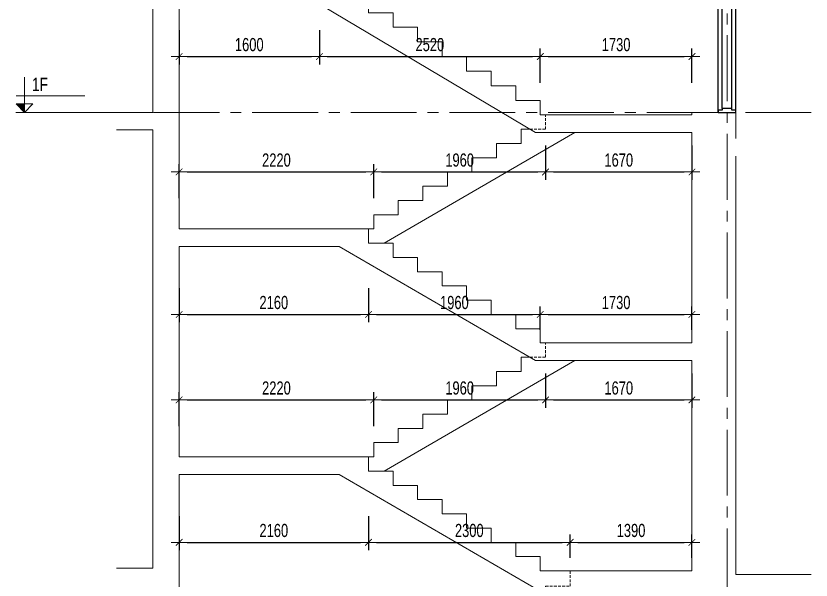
# Model space of a CAD drawing. Header units: millimetres. Extents: x -179076 to 254975, y -18667 to 296191.
# Drawn here: x 61152 to 70223, y 237908 to 244343 of the extents above; entities that cross this region are included whole.
import ezdxf

# ---------------------------------------------------------------- set-up
doc = ezdxf.new("R2010")
doc.units = ezdxf.units.MM
doc.linetypes.add('CENTER2', pattern=[1.125, 0.75, -0.125, 0.125, -0.125])
doc.linetypes.add('HIDDEN2', pattern=[4.7625, 3.175, -1.5875])
doc.layers.get('Defpoints').update_dxf_attribs({"color": 151, "lineweight": 9})
doc.layers.add('A-DOOR', color=4, linetype='Continuous')
doc.layers.add('DOOR', color=4, linetype='Continuous')
for name, color, linetype, lineweight in [('NDC_S_ANNO', 7, 'Continuous', 20), ('NDC_S_AXIS', 5, 'CENTER2', 13), ('NDC_S_CONTINUOUS', 3, 'Continuous', 20), ('NDC_S_DIM', 1, 'Continuous', 15), ('NDC_S_HIDDEN', 8, 'HIDDEN2', 13), ('NDC_S_SLAB', 2, 'Continuous', 20), ('NDC_S_TEXT SYMBOL', 7, 'Continuous', 20), ('NDC_S_VN TEXT', 7, 'Continuous', 20)]:
    doc.layers.add(name, color=color, linetype=linetype, lineweight=lineweight)
doc.styles.add('NDC_ANNO', font='', dxfattribs={"width": 0.8})
doc.styles.add('NDC_DIM', font='', dxfattribs={"width": 0.75})
doc.styles.get('NDC_ANNO').set_extended_font_data('Dotum')
doc.styles.get('NDC_DIM').set_extended_font_data('Dotum')
doc.dimstyles.new('NDC_dim_60', dxfattribs={"dimscale": 60, "dimtxt": 2.5, "dimasz": 1.5, "dimexe": 1.5, "dimexo": 2.5, "dimgap": 1, "dimtad": 1, "dimdec": 0, "dimzin": 0, "dimdsep": 46, "dimtxsty": 'NDC_DIM', "dimblk": 'DIMMARK', "dimcen": 0.09, "dimdle": 1.2, "dimclrd": 1, "dimclre": 1, "dimclrt": 3, "dimadec": 0, "dimazin": 0, "dimtfac": 1, "dimtdec": 0, "dimtix": 1, "dimtofl": 0, "dimtmove": 0, "dimatfit": 3, "dimfxl": 5, "dimfxlon": 1, "dimtolj": 1, "dimtzin": 0, "dimarcsym": 0})

# ---------------------------------------------------------------- blocks, each defined once
blk = doc.blocks.new('X-SECTION-2$0$X-SEC-DOO2')
at = {"layer": 'A-DOOR'}
for p, q in [((41975.6, 101971.9), (41975.6, 104171.9)), ((42175.6, 101971.9), (42175.6, 104171.9)), ((42020.6, 102016.9), (42020.6, 104126.9)), ((42130.6, 102016.9), (42130.6, 104126.9))]:
    blk.add_line(p, q, dxfattribs=at)
for points in [[(41975.6, 104171.9), (41975.6, 104146.9), (42020.6, 104146.9), (42020.6, 104126.9), (42130.6, 104126.9), (42130.6, 104146.9), (42175.6, 104146.9), (42175.6, 104171.9)], [(41975.6, 101971.9), (41975.6, 101996.9), (42020.6, 101996.9), (42020.6, 102016.9), (42130.6, 102016.9), (42130.6, 101996.9), (42175.6, 101996.9), (42175.6, 101971.9)]]:
    blk.add_lwpolyline(points, close=True, dxfattribs=at)
at = {"layer": 'Defpoints'}
blk.add_line((41975.6, 104191.9), (42175.6, 104191.9), dxfattribs=at)
blk = doc.blocks.new('kata_block_CT')
at = {"layer": 'NDC_S_ANNO'}
blk.add_hatch(color=3, dxfattribs=at).paths.add_polyline_path([(0, 1.6), (-1.61, 1.6), (0, 0)])
at = {"layer": 'NDC_S_ANNO', "ltscale": 50}
h = blk.add_hatch(dxfattribs=at)
h.set_pattern_fill('ANSI31', color=256, scale=1.406, style=0)
h.paths.add_polyline_path([(0, 1.6), (0, 0), (1.61, 1.6)])
for p, q in [((-1.59, 3.14), (11.47, 3.14)), ((11.56, 0), (-1.64, 0))]:
    blk.add_line(p, q, dxfattribs=at)
for points in [[(0, 6.69), (0, 0)], [(0, 0), (-1.61, 1.6), (0, 1.6)], [(0, 0), (1.61, 1.6), (0, 1.6)]]:
    blk.add_lwpolyline(points, dxfattribs=at)
at = {"layer": 'NDC_S_ANNO', "color": 8, "ltscale": 50}
blk.add_lwpolyline([(0, 0), (-1.61, 1.6), (0, 1.6)], dxfattribs=at)
at = {"layer": 'NDC_S_TEXT SYMBOL', "color": 3, "style": 'NDC_ANNO', "width": 0.8}
blk.add_attdef('CT', (1.41, 4.07), '', height=2.5, dxfattribs=at)
blk = doc.blocks.new('DIMMARK')
at = {"layer": 'NDC_S_DIM', "color": 1}
blk.add_line((-1.5, 0), (1, 0), dxfattribs=at)
at = {"layer": 'NDC_S_DIM', "color": 2, "const_width": 0.1}
blk.add_lwpolyline([(-0.42, -0.42), (0.42, 0.42)], dxfattribs=at)
blk = doc.blocks.new('*D917')
at = {"layer": 'Defpoints', "color": 0, "transparency": 16777216}
for p in [(63014.3, 239313.5), (65174.3, 239313.5), (65174.3, 238338.5)]:
    blk.add_point(p, dxfattribs=at)
at = {"layer": 'NDC_S_DIM', "color": 1, "lineweight": -2, "transparency": 16777216}
for p, q in [((63014.3, 238638.5), (63014.3, 238248.5)), ((65174.3, 238638.5), (65174.3, 238248.5)), ((63104.3, 238338.5), (65084.3, 238338.5))]:
    blk.add_line(p, q, dxfattribs=at)
at = {"layer": 'NDC_S_DIM', "color": 1, "lineweight": -2, "transparency": 16777216, "xscale": 90, "yscale": 90, "zscale": 90, "rotation": 180}
blk.add_blockref('DIMMARK', (63014.3, 238338.5), dxfattribs=at)
at = {"layer": 'NDC_S_DIM', "color": 1, "lineweight": -2, "transparency": 16777216, "xscale": 90, "yscale": 90, "zscale": 90}
blk.add_blockref('DIMMARK', (65174.3, 238338.5), dxfattribs=at)
at = {"layer": 'NDC_S_DIM', "color": 3, "transparency": 16777216, "insert": (64094.3, 238473.6), "char_height": 150, "attachment_point": 5, "style": 'NDC_DIM'}
blk.add_mtext('\\A1;2160', dxfattribs=at)
blk = doc.blocks.new('*D918')
at = {"layer": 'Defpoints', "color": 0, "transparency": 16777216}
for p in [(65174.3, 239313.5), (67474.3, 238338.5), (67474.3, 238013.5)]:
    blk.add_point(p, dxfattribs=at)
at = {"layer": 'NDC_S_DIM', "color": 1, "lineweight": -2, "transparency": 16777216}
for p, q in [((65174.3, 238638.5), (65174.3, 238248.5)), ((67474.3, 238163.5), (67474.3, 238428.5)), ((65264.3, 238338.5), (67384.3, 238338.5))]:
    blk.add_line(p, q, dxfattribs=at)
at = {"layer": 'NDC_S_DIM', "color": 1, "lineweight": -2, "transparency": 16777216, "xscale": 90, "yscale": 90, "zscale": 90, "rotation": 180}
blk.add_blockref('DIMMARK', (65174.3, 238338.5), dxfattribs=at)
at = {"layer": 'NDC_S_DIM', "color": 1, "lineweight": -2, "transparency": 16777216, "xscale": 90, "yscale": 90, "zscale": 90}
blk.add_blockref('DIMMARK', (67474.3, 238338.5), dxfattribs=at)
at = {"layer": 'NDC_S_DIM', "color": 3, "transparency": 16777216, "insert": (66324.3, 238473.6), "char_height": 150, "attachment_point": 5, "style": 'NDC_DIM'}
blk.add_mtext('\\A1;2300', dxfattribs=at)
blk = doc.blocks.new('*D919')
at = {"layer": 'Defpoints', "color": 0, "transparency": 16777216}
for p in [(68864.3, 238338.5), (67474.3, 238013.5), (68864.3, 238013.5)]:
    blk.add_point(p, dxfattribs=at)
at = {"layer": 'NDC_S_DIM', "color": 1, "lineweight": -2, "transparency": 16777216}
for p, q in [((67474.3, 238163.5), (67474.3, 238428.5)), ((68864.3, 238163.5), (68864.3, 238428.5)), ((67564.3, 238338.5), (68774.3, 238338.5))]:
    blk.add_line(p, q, dxfattribs=at)
at = {"layer": 'NDC_S_DIM', "color": 1, "lineweight": -2, "transparency": 16777216, "xscale": 90, "yscale": 90, "zscale": 90, "rotation": 180}
blk.add_blockref('DIMMARK', (67474.3, 238338.5), dxfattribs=at)
at = {"layer": 'NDC_S_DIM', "color": 1, "lineweight": -2, "transparency": 16777216, "xscale": 90, "yscale": 90, "zscale": 90}
blk.add_blockref('DIMMARK', (68864.3, 238338.5), dxfattribs=at)
at = {"layer": 'NDC_S_DIM', "color": 3, "transparency": 16777216, "insert": (68169.3, 238473.6), "char_height": 150, "attachment_point": 5, "style": 'NDC_DIM'}
blk.add_mtext('\\A1;1390', dxfattribs=at)
blk = doc.blocks.new('*D920')
at = {"layer": 'Defpoints', "color": 0, "transparency": 16777216}
for p in [(65234.3, 239963.5), (63014.3, 239313.5), (65234.3, 239313.5)]:
    blk.add_point(p, dxfattribs=at)
at = {"layer": 'NDC_S_DIM', "color": 1, "lineweight": -2, "transparency": 16777216}
for p, q in [((63014.3, 239663.5), (63014.3, 240053.5)), ((65234.3, 239663.5), (65234.3, 240053.5)), ((63104.3, 239963.5), (65144.3, 239963.5))]:
    blk.add_line(p, q, dxfattribs=at)
at = {"layer": 'NDC_S_DIM', "color": 1, "lineweight": -2, "transparency": 16777216, "xscale": 90, "yscale": 90, "zscale": 90, "rotation": 180}
blk.add_blockref('DIMMARK', (63014.3, 239963.5), dxfattribs=at)
at = {"layer": 'NDC_S_DIM', "color": 1, "lineweight": -2, "transparency": 16777216, "xscale": 90, "yscale": 90, "zscale": 90}
blk.add_blockref('DIMMARK', (65234.3, 239963.5), dxfattribs=at)
at = {"layer": 'NDC_S_DIM', "color": 3, "transparency": 16777216, "insert": (64124.3, 240098.6), "char_height": 150, "attachment_point": 5, "style": 'NDC_DIM'}
blk.add_mtext('\\A1;2220', dxfattribs=at)
blk = doc.blocks.new('*D921')
at = {"layer": 'Defpoints', "color": 0, "transparency": 16777216}
for p in [(67194.3, 240613.5), (67194.3, 239963.5), (65234.3, 239313.5)]:
    blk.add_point(p, dxfattribs=at)
at = {"layer": 'NDC_S_DIM', "color": 1, "lineweight": -2, "transparency": 16777216}
for p, q in [((67194.3, 240263.5), (67194.3, 239873.5)), ((65234.3, 239663.5), (65234.3, 240053.5)), ((65324.3, 239963.5), (67104.3, 239963.5))]:
    blk.add_line(p, q, dxfattribs=at)
at = {"layer": 'NDC_S_DIM', "color": 1, "lineweight": -2, "transparency": 16777216, "xscale": 90, "yscale": 90, "zscale": 90, "rotation": 180}
blk.add_blockref('DIMMARK', (65234.3, 239963.5), dxfattribs=at)
at = {"layer": 'NDC_S_DIM', "color": 1, "lineweight": -2, "transparency": 16777216, "xscale": 90, "yscale": 90, "zscale": 90}
blk.add_blockref('DIMMARK', (67194.3, 239963.5), dxfattribs=at)
at = {"layer": 'NDC_S_DIM', "color": 3, "transparency": 16777216, "insert": (66214.3, 240098.6), "char_height": 150, "attachment_point": 5, "style": 'NDC_DIM'}
blk.add_mtext('\\A1;1960', dxfattribs=at)
blk = doc.blocks.new('*D922')
at = {"layer": 'Defpoints', "color": 0, "transparency": 16777216}
for p in [(67194.3, 240613.5), (68864.3, 240413.5), (68864.3, 239963.5)]:
    blk.add_point(p, dxfattribs=at)
at = {"layer": 'NDC_S_DIM', "color": 1, "lineweight": -2, "transparency": 16777216}
for p, q in [((67194.3, 240263.5), (67194.3, 239873.5)), ((68864.3, 240263.5), (68864.3, 239873.5)), ((67284.3, 239963.5), (68774.3, 239963.5))]:
    blk.add_line(p, q, dxfattribs=at)
at = {"layer": 'NDC_S_DIM', "color": 1, "lineweight": -2, "transparency": 16777216, "xscale": 90, "yscale": 90, "zscale": 90, "rotation": 180}
blk.add_blockref('DIMMARK', (67194.3, 239963.5), dxfattribs=at)
at = {"layer": 'NDC_S_DIM', "color": 1, "lineweight": -2, "transparency": 16777216, "xscale": 90, "yscale": 90, "zscale": 90}
blk.add_blockref('DIMMARK', (68864.3, 239963.5), dxfattribs=at)
at = {"layer": 'NDC_S_DIM', "color": 3, "transparency": 16777216, "insert": (68029.3, 240098.6), "char_height": 150, "attachment_point": 5, "style": 'NDC_DIM'}
blk.add_mtext('\\A1;1670', dxfattribs=at)
blk = doc.blocks.new('*D923')
at = {"layer": 'Defpoints', "color": 0, "transparency": 16777216}
for p in [(63014.3, 241913.5), (65174.3, 241913.5), (65174.3, 240938.5)]:
    blk.add_point(p, dxfattribs=at)
at = {"layer": 'NDC_S_DIM', "color": 1, "lineweight": -2, "transparency": 16777216}
for p, q in [((63014.3, 241238.5), (63014.3, 240848.5)), ((65174.3, 241238.5), (65174.3, 240848.5)), ((63104.3, 240938.5), (65084.3, 240938.5))]:
    blk.add_line(p, q, dxfattribs=at)
at = {"layer": 'NDC_S_DIM', "color": 1, "lineweight": -2, "transparency": 16777216, "xscale": 90, "yscale": 90, "zscale": 90, "rotation": 180}
blk.add_blockref('DIMMARK', (63014.3, 240938.5), dxfattribs=at)
at = {"layer": 'NDC_S_DIM', "color": 1, "lineweight": -2, "transparency": 16777216, "xscale": 90, "yscale": 90, "zscale": 90}
blk.add_blockref('DIMMARK', (65174.3, 240938.5), dxfattribs=at)
at = {"layer": 'NDC_S_DIM', "color": 3, "transparency": 16777216, "insert": (64094.3, 241073.6), "char_height": 150, "attachment_point": 5, "style": 'NDC_DIM'}
blk.add_mtext('\\A1;2160', dxfattribs=at)
blk = doc.blocks.new('*D924')
at = {"layer": 'Defpoints', "color": 0, "transparency": 16777216}
for p in [(65174.3, 241913.5), (67134.3, 240938.5), (67134.3, 240613.5)]:
    blk.add_point(p, dxfattribs=at)
at = {"layer": 'NDC_S_DIM', "color": 1, "lineweight": -2, "transparency": 16777216}
for p, q in [((65174.3, 241238.5), (65174.3, 240848.5)), ((67134.3, 240763.5), (67134.3, 241028.5)), ((65264.3, 240938.5), (67044.3, 240938.5))]:
    blk.add_line(p, q, dxfattribs=at)
at = {"layer": 'NDC_S_DIM', "color": 1, "lineweight": -2, "transparency": 16777216, "xscale": 90, "yscale": 90, "zscale": 90, "rotation": 180}
blk.add_blockref('DIMMARK', (65174.3, 240938.5), dxfattribs=at)
at = {"layer": 'NDC_S_DIM', "color": 1, "lineweight": -2, "transparency": 16777216, "xscale": 90, "yscale": 90, "zscale": 90}
blk.add_blockref('DIMMARK', (67134.3, 240938.5), dxfattribs=at)
at = {"layer": 'NDC_S_DIM', "color": 3, "transparency": 16777216, "insert": (66154.3, 241073.6), "char_height": 150, "attachment_point": 5, "style": 'NDC_DIM'}
blk.add_mtext('\\A1;1960', dxfattribs=at)
blk = doc.blocks.new('*D925')
at = {"layer": 'Defpoints', "color": 0, "transparency": 16777216}
for p in [(68864.3, 240938.5), (67134.3, 240613.5), (68864.3, 240613.5)]:
    blk.add_point(p, dxfattribs=at)
at = {"layer": 'NDC_S_DIM', "color": 1, "lineweight": -2, "transparency": 16777216}
for p, q in [((67134.3, 240763.5), (67134.3, 241028.5)), ((68864.3, 240763.5), (68864.3, 241028.5)), ((67224.3, 240938.5), (68774.3, 240938.5))]:
    blk.add_line(p, q, dxfattribs=at)
at = {"layer": 'NDC_S_DIM', "color": 1, "lineweight": -2, "transparency": 16777216, "xscale": 90, "yscale": 90, "zscale": 90, "rotation": 180}
blk.add_blockref('DIMMARK', (67134.3, 240938.5), dxfattribs=at)
at = {"layer": 'NDC_S_DIM', "color": 1, "lineweight": -2, "transparency": 16777216, "xscale": 90, "yscale": 90, "zscale": 90}
blk.add_blockref('DIMMARK', (68864.3, 240938.5), dxfattribs=at)
at = {"layer": 'NDC_S_DIM', "color": 3, "transparency": 16777216, "insert": (67999.3, 241073.6), "char_height": 150, "attachment_point": 5, "style": 'NDC_DIM'}
blk.add_mtext('\\A1;1730', dxfattribs=at)
blk = doc.blocks.new('*D926')
at = {"layer": 'Defpoints', "color": 0, "transparency": 16777216}
for p in [(65234.3, 242563.5), (63014.3, 241913.5), (65234.3, 241913.5)]:
    blk.add_point(p, dxfattribs=at)
at = {"layer": 'NDC_S_DIM', "color": 1, "lineweight": -2, "transparency": 16777216}
for p, q in [((63014.3, 242263.5), (63014.3, 242653.5)), ((63104.3, 242563.5), (65144.3, 242563.5)), ((65234.3, 242263.5), (65234.3, 242653.5))]:
    blk.add_line(p, q, dxfattribs=at)
at = {"layer": 'NDC_S_DIM', "color": 1, "lineweight": -2, "transparency": 16777216, "xscale": 90, "yscale": 90, "zscale": 90, "rotation": 180}
blk.add_blockref('DIMMARK', (63014.3, 242563.5), dxfattribs=at)
at = {"layer": 'NDC_S_DIM', "color": 1, "lineweight": -2, "transparency": 16777216, "xscale": 90, "yscale": 90, "zscale": 90}
blk.add_blockref('DIMMARK', (65234.3, 242563.5), dxfattribs=at)
at = {"layer": 'NDC_S_DIM', "color": 3, "transparency": 16777216, "insert": (64124.3, 242698.6), "char_height": 150, "attachment_point": 5, "style": 'NDC_DIM'}
blk.add_mtext('\\A1;2220', dxfattribs=at)
blk = doc.blocks.new('*D927')
at = {"layer": 'Defpoints', "color": 0, "transparency": 16777216}
for p in [(67194.3, 243051), (67194.3, 242563.5), (65234.3, 241913.5)]:
    blk.add_point(p, dxfattribs=at)
at = {"layer": 'NDC_S_DIM', "color": 1, "lineweight": -2, "transparency": 16777216}
for p, q in [((67194.3, 242863.5), (67194.3, 242473.5)), ((65234.3, 242263.5), (65234.3, 242653.5)), ((65324.3, 242563.5), (67104.3, 242563.5))]:
    blk.add_line(p, q, dxfattribs=at)
at = {"layer": 'NDC_S_DIM', "color": 1, "lineweight": -2, "transparency": 16777216, "xscale": 90, "yscale": 90, "zscale": 90, "rotation": 180}
blk.add_blockref('DIMMARK', (65234.3, 242563.5), dxfattribs=at)
at = {"layer": 'NDC_S_DIM', "color": 1, "lineweight": -2, "transparency": 16777216, "xscale": 90, "yscale": 90, "zscale": 90}
blk.add_blockref('DIMMARK', (67194.3, 242563.5), dxfattribs=at)
at = {"layer": 'NDC_S_DIM', "color": 3, "transparency": 16777216, "insert": (66214.3, 242698.6), "char_height": 150, "attachment_point": 5, "style": 'NDC_DIM'}
blk.add_mtext('\\A1;1960', dxfattribs=at)
blk = doc.blocks.new('*D928')
at = {"layer": 'Defpoints', "color": 0, "transparency": 16777216}
for p in [(67194.3, 243051), (68864.3, 243013.5), (68864.3, 242563.5)]:
    blk.add_point(p, dxfattribs=at)
at = {"layer": 'NDC_S_DIM', "color": 1, "lineweight": -2, "transparency": 16777216}
for p, q in [((67194.3, 242863.5), (67194.3, 242473.5)), ((68864.3, 242863.5), (68864.3, 242473.5)), ((67284.3, 242563.5), (68774.3, 242563.5))]:
    blk.add_line(p, q, dxfattribs=at)
at = {"layer": 'NDC_S_DIM', "color": 1, "lineweight": -2, "transparency": 16777216, "xscale": 90, "yscale": 90, "zscale": 90, "rotation": 180}
blk.add_blockref('DIMMARK', (67194.3, 242563.5), dxfattribs=at)
at = {"layer": 'NDC_S_DIM', "color": 1, "lineweight": -2, "transparency": 16777216, "xscale": 90, "yscale": 90, "zscale": 90}
blk.add_blockref('DIMMARK', (68864.3, 242563.5), dxfattribs=at)
at = {"layer": 'NDC_S_DIM', "color": 3, "transparency": 16777216, "insert": (68029.3, 242698.6), "char_height": 150, "attachment_point": 5, "style": 'NDC_DIM'}
blk.add_mtext('\\A1;1670', dxfattribs=at)
blk = doc.blocks.new('*D929')
at = {"layer": 'Defpoints', "color": 0, "transparency": 16777216}
for p in [(63014.3, 244880.2), (64614.3, 244880.2), (64614.3, 243880.2)]:
    blk.add_point(p, dxfattribs=at)
at = {"layer": 'NDC_S_DIM', "color": 1, "lineweight": -2, "transparency": 16777216}
for p, q in [((63014.3, 244180.2), (63014.3, 243790.2)), ((64614.3, 244180.2), (64614.3, 243790.2)), ((63104.3, 243880.2), (64524.3, 243880.2))]:
    blk.add_line(p, q, dxfattribs=at)
at = {"layer": 'NDC_S_DIM', "color": 1, "lineweight": -2, "transparency": 16777216, "xscale": 90, "yscale": 90, "zscale": 90, "rotation": 180}
blk.add_blockref('DIMMARK', (63014.3, 243880.2), dxfattribs=at)
at = {"layer": 'NDC_S_DIM', "color": 1, "lineweight": -2, "transparency": 16777216, "xscale": 90, "yscale": 90, "zscale": 90}
blk.add_blockref('DIMMARK', (64614.3, 243880.2), dxfattribs=at)
at = {"layer": 'NDC_S_DIM', "color": 3, "transparency": 16777216, "insert": (63814.3, 244015.3), "char_height": 150, "attachment_point": 5, "style": 'NDC_DIM'}
blk.add_mtext('\\A1;1600', dxfattribs=at)
blk = doc.blocks.new('*D930')
at = {"layer": 'Defpoints', "color": 0, "transparency": 16777216}
for p in [(64614.3, 244880.2), (67134.3, 243880.2), (67134.3, 243243.5)]:
    blk.add_point(p, dxfattribs=at)
at = {"layer": 'NDC_S_DIM', "color": 1, "lineweight": -2, "transparency": 16777216}
for p, q in [((64614.3, 244180.2), (64614.3, 243790.2)), ((67134.3, 243580.2), (67134.3, 243970.2)), ((64704.3, 243880.2), (67044.3, 243880.2))]:
    blk.add_line(p, q, dxfattribs=at)
at = {"layer": 'NDC_S_DIM', "color": 1, "lineweight": -2, "transparency": 16777216, "xscale": 90, "yscale": 90, "zscale": 90, "rotation": 180}
blk.add_blockref('DIMMARK', (64614.3, 243880.2), dxfattribs=at)
at = {"layer": 'NDC_S_DIM', "color": 1, "lineweight": -2, "transparency": 16777216, "xscale": 90, "yscale": 90, "zscale": 90}
blk.add_blockref('DIMMARK', (67134.3, 243880.2), dxfattribs=at)
at = {"layer": 'NDC_S_DIM', "color": 3, "transparency": 16777216, "insert": (65874.3, 244015.3), "char_height": 150, "attachment_point": 5, "style": 'NDC_DIM'}
blk.add_mtext('\\A1;2520', dxfattribs=at)
blk = doc.blocks.new('*D931')
at = {"layer": 'Defpoints', "color": 0, "transparency": 16777216}
for p in [(68864.3, 243880.2), (67134.3, 243243.5), (68864.3, 243243.5)]:
    blk.add_point(p, dxfattribs=at)
at = {"layer": 'NDC_S_DIM', "color": 1, "lineweight": -2, "transparency": 16777216}
for p, q in [((67134.3, 243580.2), (67134.3, 243970.2)), ((68864.3, 243580.2), (68864.3, 243970.2)), ((67224.3, 243880.2), (68774.3, 243880.2))]:
    blk.add_line(p, q, dxfattribs=at)
at = {"layer": 'NDC_S_DIM', "color": 1, "lineweight": -2, "transparency": 16777216, "xscale": 90, "yscale": 90, "zscale": 90, "rotation": 180}
blk.add_blockref('DIMMARK', (67134.3, 243880.2), dxfattribs=at)
at = {"layer": 'NDC_S_DIM', "color": 1, "lineweight": -2, "transparency": 16777216, "xscale": 90, "yscale": 90, "zscale": 90}
blk.add_blockref('DIMMARK', (68864.3, 243880.2), dxfattribs=at)
at = {"layer": 'NDC_S_DIM', "color": 3, "transparency": 16777216, "insert": (67999.3, 244015.3), "char_height": 150, "attachment_point": 5, "style": 'NDC_DIM'}
blk.add_mtext('\\A1;1730', dxfattribs=at)

msp = doc.modelspace()

# ---------------------------------------------------------------- linework, layer by layer
at = {"layer": 'NDC_S_AXIS', "ltscale": 1000}
for p, q in [((69264.3, 259872.1), (69264.3, 227810.1)), ((70223.4, 243243.5), (61156.2, 243243.5))]:
    msp.add_line(p, q, dxfattribs=at)
at = {"layer": 'NDC_S_CONTINUOUS'}
for p, q in [((65352.8, 241751), (67528.2, 243013.5)), ((65352.8, 239151), (67528.2, 240413.5))]:
    msp.add_line(p, q, dxfattribs=at)
for points in [[(65174.3, 241913.5), (65234.3, 241913.5), (65234.3, 242076), (65514.3, 242076), (65514.3, 242238.5), (65794.3, 242238.5), (65794.3, 242401), (66074.3, 242401), (66074.3, 242563.5), (66354.3, 242563.5), (66354.3, 242726), (66634.3, 242726), (66634.3, 242888.5), (66914.3, 242888.5), (66914.3, 243051), (67016.3, 243051)], [(65174.3, 239313.5), (65234.3, 239313.5), (65234.3, 239476), (65514.3, 239476), (65514.3, 239638.5), (65794.3, 239638.5), (65794.3, 239801), (66074.3, 239801), (66074.3, 239963.5), (66354.3, 239963.5), (66354.3, 240126), (66634.3, 240126), (66634.3, 240288.5), (66914.3, 240288.5), (66914.3, 240451), (67015.9, 240451)]]:
    msp.add_lwpolyline(points, dxfattribs=at)
at = {"layer": 'NDC_S_HIDDEN', "ltscale": 10}
for points in [[(67015.9, 243051), (67194.3, 243051), (67194.3, 243213.5)], [(67015.9, 240451), (67194.3, 240451), (67194.3, 240613.5)], [(67194.3, 237813.5), (67194.3, 237837.5), (67474.3, 237837.5), (67474.3, 238013.5)]]:
    msp.add_lwpolyline(points, dxfattribs=at)
at = {"layer": 'NDC_S_SLAB'}
for p, q in [((62714.3, 253043.5), (62714.3, 243243.5)), ((67079.3, 243013.5), (64279.3, 244680.2)), ((62301.2, 243243.5), (62714.3, 243243.5)), ((68864.3, 243243.5), (69364.3, 243243.5)), ((69364.3, 242943.5), (69364.3, 243243.5)), ((62301.2, 243043.5), (62714.3, 243043.5)), ((62714.3, 243043.5), (62714.3, 238043.5)), ((67079.3, 243013.5), (68864.3, 243013.5)), ((62301.2, 238043.5), (62714.3, 238043.5))]:
    msp.add_line(p, q, dxfattribs=at)
for points in [[(68864.3, 243243.5), (68864.3, 243213.5), (67134.3, 243213.5), (67134.3, 243380.2), (66854.3, 243380.2), (66854.3, 243546.8), (66574.3, 243546.8), (66574.3, 243713.5), (66294.3, 243713.5), (66294.3, 243880.2), (66014.3, 243880.2), (66014.3, 244046.8), (65734.3, 244046.8), (65734.3, 244213.5), (65454.3, 244213.5), (65454.3, 244380.2), (65174.3, 244380.2), (65174.3, 244546.8), (64894.3, 244546.8), (64894.3, 244713.5), (64614.3, 244713.5), (64614.3, 244880.2), (63014.3, 244880.2)], [(63014.3, 241913.5), (63014.3, 244680.2), (64279.3, 244680.2)], [(68864.3, 243013.5), (68864.3, 240613.5), (67134.3, 240613.5), (67134.3, 240776), (66854.3, 240776), (66854.3, 240938.5), (66574.3, 240938.5), (66574.3, 241101), (66294.3, 241101), (66294.3, 241263.5), (66014.3, 241263.5), (66014.3, 241426), (65734.3, 241426), (65734.3, 241588.5), (65454.3, 241588.5), (65454.3, 241751), (65174.3, 241751), (65174.3, 241913.5), (63014.3, 241913.5)], [(69364.3, 237973.5), (69364.3, 242743.5)], [(67080.5, 240413.5), (68864.3, 240413.5), (68864.3, 238013.5), (67134.3, 238013.5), (67134.3, 238176), (66854.3, 238176), (66854.3, 238338.5), (66574.3, 238338.5), (66574.3, 238501), (66294.3, 238501), (66294.3, 238663.5), (66014.3, 238663.5), (66014.3, 238826), (65734.3, 238826), (65734.3, 238988.5), (65454.3, 238988.5), (65454.3, 239151), (65174.3, 239151), (65174.3, 239313.5), (63014.3, 239313.5), (63014.3, 241713.5)], [(67080.5, 240413.5), (64840.5, 241713.5), (63014.3, 241713.5)], [(63014.3, 235725.5), (63014.3, 239113.5), (64840.5, 239113.5), (67080.5, 237813.5)], [(69364.3, 237973.5), (70223.4, 237973.5)]]:
    msp.add_lwpolyline(points, dxfattribs=at)

# ---------------------------------------------------------------- block references
at = {"layer": 'DOOR', "xscale": -1}
msp.add_blockref('X-SECTION-2$0$X-SEC-DOO2', (111339.9, 141271.6), dxfattribs=at)
at = {"layer": 'NDC_S_VN TEXT', "xscale": 60, "yscale": 60, "zscale": 60}
msp.add_blockref('kata_block_CT', (61250.5, 243243.5), dxfattribs=at).add_auto_attribs({'CT': '1F'})

# ---------------------------------------------------------------- dimensions: what is measured, and where the dimension line sits
at = {"layer": 'NDC_S_DIM'}
for base, p1, p2, picture, middle in [((64614.3, 243880.2), (63014.3, 244880.2), (64614.3, 244880.2), '*D929', (63814.3, 244015.3)), ((65234.3, 242563.5), (63014.3, 241913.5), (65234.3, 241913.5), '*D926', (64124.3, 242698.6)), ((65174.3, 240938.5), (63014.3, 241913.5), (65174.3, 241913.5), '*D923', (64094.3, 241073.6)), ((65234.3, 239963.5), (63014.3, 239313.5), (65234.3, 239313.5), '*D920', (64124.3, 240098.6)), ((65174.3, 238338.5), (63014.3, 239313.5), (65174.3, 239313.5), '*D917', (64094.3, 238473.6))]:
    dim = msp.add_linear_dim(base=base, p1=p1, p2=p2, dimstyle='NDC_dim_60', dxfattribs=at)
    dim.commit()
    dim.dimension.update_dxf_attribs({"geometry": picture, "text_midpoint": middle})
for base, p1, p2, picture, middle in [((67134.3, 243880.2), (64614.3, 244880.2), (67134.3, 243243.5), '*D930', (65874.3, 244015.3)), ((68864.3, 243880.2), (67134.3, 243243.5), (68864.3, 243243.5), '*D931', (67999.3, 244015.3)), ((67194.3, 242563.5), (65234.3, 241913.5), (67194.3, 243051), '*D927', (66214.3, 242698.6)), ((68864.3, 242563.5), (67194.3, 243051), (68864.3, 243013.5), '*D928', (68029.3, 242698.6)), ((67134.3, 240938.5), (65174.3, 241913.5), (67134.3, 240613.5), '*D924', (66154.3, 241073.6)), ((68864.3, 240938.5), (67134.3, 240613.5), (68864.3, 240613.5), '*D925', (67999.3, 241073.6)), ((67194.3, 239963.5), (65234.3, 239313.5), (67194.3, 240613.5), '*D921', (66214.3, 240098.6)), ((68864.3, 239963.5), (67194.3, 240613.5), (68864.3, 240413.5), '*D922', (68029.3, 240098.6)), ((67474.3, 238338.5), (65174.3, 239313.5), (67474.3, 238013.5), '*D918', (66324.3, 238473.6)), ((68864.3, 238338.5), (67474.3, 238013.5), (68864.3, 238013.5), '*D919', (68169.3, 238473.6))]:
    dim = msp.add_linear_dim(base=base, p1=p1, p2=p2, dimstyle='NDC_dim_60', override={"dimtmove": 1}, dxfattribs=at)
    dim.commit()
    dim.dimension.update_dxf_attribs({"geometry": picture, "text_midpoint": middle})

doc.saveas('drawing.dxf')
